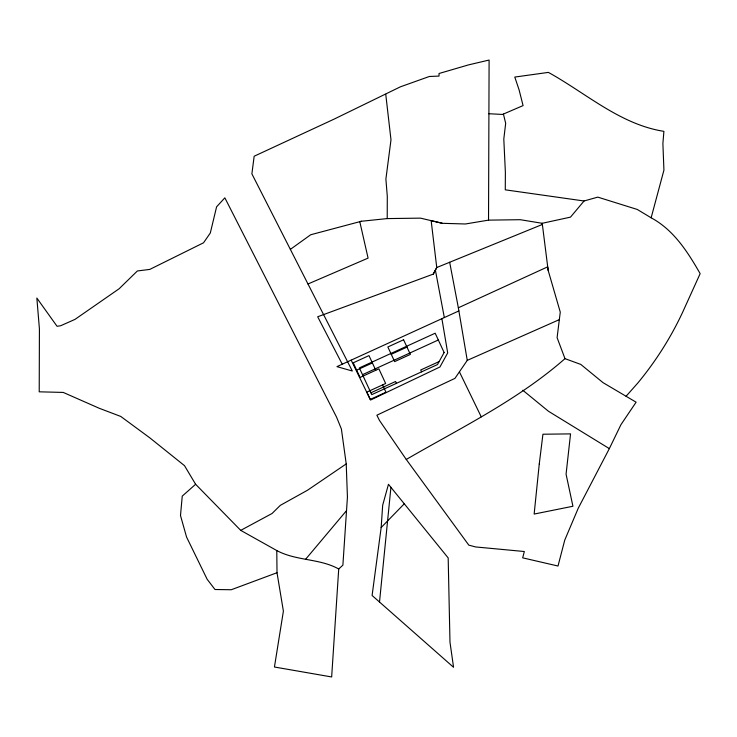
<?xml version="1.0" encoding="UTF-8"?>
<svg xmlns="http://www.w3.org/2000/svg" width="737" height="737" viewBox="0 0 737 737"><rect width="100%" height="100%" fill="white"/><g stroke="black" fill="none" stroke-linecap="round" stroke-linejoin="round"><path stroke-width="1.11" d="M342.254 364.207L317.684 316.772L433.301 274.1L436.755 267.531L431.154 220.658L442.393 223.311L465.406 223.984L488.53 220.133L489.101 60.047L468.594 64.874L439.04 73.497L439.022 76.086L429.367 76.482L400.44 86.809L334.303 119.025L254.164 156.226L251.888 173.858L352.314 371.015L336.929 366.639L458.875 310.922M290.341 249.392L310.71 234.753L361.397 221.257L387.22 218.585L387.293 196.282L385.893 179.109L390.988 139.837L385.746 94.253M338.716 568.973L331.659 676.953L274.44 667.013L283.395 611.148L277.011 572.723L276.78 550.548L240.723 530.373L195.618 484.273L184.508 465.664L149.777 437.815L120.757 416.442L99.375 408.326L63.235 392.425L39.218 391.817L39.42 328.942L36.85 298.052L57.044 326.279L60.683 325.736L74.99 319.388L119.118 288.766L137.377 270.967L149.795 269.401L203.541 242.795L210.312 232.993L216.586 206.83L224.849 197.829L336.569 417.142L341.397 429.008L346.224 463.905L347.431 497.079L342.889 565.168L338.716 568.973C319.49 558.314 296.246 561.023 276.78 550.548M381.167 527.526L382.669 505.26L388.463 484.301L448.179 557.918L449.985 642.249L453.559 667.289L372.093 595.487L381.167 527.526L404.272 503.804M379.509 602.028L390.923 487.341M488.53 220.133L520.267 219.7L542.22 223.293L548.153 270.368L560.267 312.12L557.098 337.657L564.993 358.652L580.802 364.428L603.004 382.632L626.072 396.266L637.874 382.945A330.959 308.978 -22.6 0 0 682.637 312.239L700.15 273.639C687.722 251.971 673.784 229.972 651.139 217.793L663.926 170.155L662.895 143.503L663.899 131.343C620.139 124.461 586.127 93.24 548.383 72.392L514.785 77.063L519.088 89.85L523.077 105.594L502.514 114.447L488.778 113.719M559.337 319.628L467.258 360.375L454.941 378.376L376.874 415.198L379.491 420.458L406.262 459.455L468.815 545.14L475.614 546.946L524.329 551.516L522.68 557.845L558.01 566.025L564.754 540.092L578.241 508.244L609.342 448.621L620.969 424.632L636.105 402.19L626.072 396.266M433.301 274.1L436.755 267.531L542.368 224.463L542.22 223.293L570.502 217.129L584.054 200.989L597.79 197.129L637.265 209.455L651.139 217.793M305.431 559.484L346.528 510.63M195.618 484.273L182.251 496.102L180.491 515.532L186.562 537.043L207.134 579.254L215.001 589.508L231.28 589.738L277.011 572.723M564.993 358.652C517.604 400.182 460.432 428.04 406.262 459.455M346.224 463.905L307.522 490.225L280.318 505.352L272.073 513.486L240.723 530.373M467.258 360.375L458.35 307.79L547.702 266.831L548.153 270.368M356.653 370.131L372.378 362.936M391.246 354.294L406.981 347.099M362.503 374.682L438.322 339.987M370.904 392.793L395.576 381.499L396.432 383.351M439.132 361.572L420.735 369.983L421.601 371.844M307.974 283.994L368.085 258.116L359.794 221.68L361.397 221.257M387.22 218.585L420.505 218.134L442.393 223.311M584.054 200.989L505.278 189.824L505.379 172.366L503.804 139.026L505.674 123.3L503.426 114.078M609.342 448.621L548.466 411.264L522.809 390.251M351.162 360.126L370.536 400.044L439.943 366.98L447.691 352.922L441.878 318.624M459.409 371.844L481.233 416.82M375.778 370.26L368.979 355.603L353.253 362.807L360.052 377.455L378.864 368.841L385.654 383.498L366.842 392.102L370.241 399.426L385.967 392.231L382.567 384.907M449.671 262.261L458.35 307.79M435.392 270.12L444.319 317.509M539.263 463.978L534.15 514.058L572.935 506.255L566.071 474.186L570.549 433.881L542.929 434.231L539.263 463.978M444.125 352.516L437.474 364.575L371.761 394.645L359.361 367.901L435.18 333.216L444.125 352.516M403.581 339.775L387.855 346.97L394.645 361.618L410.371 354.423L403.581 339.775"/></g></svg>
